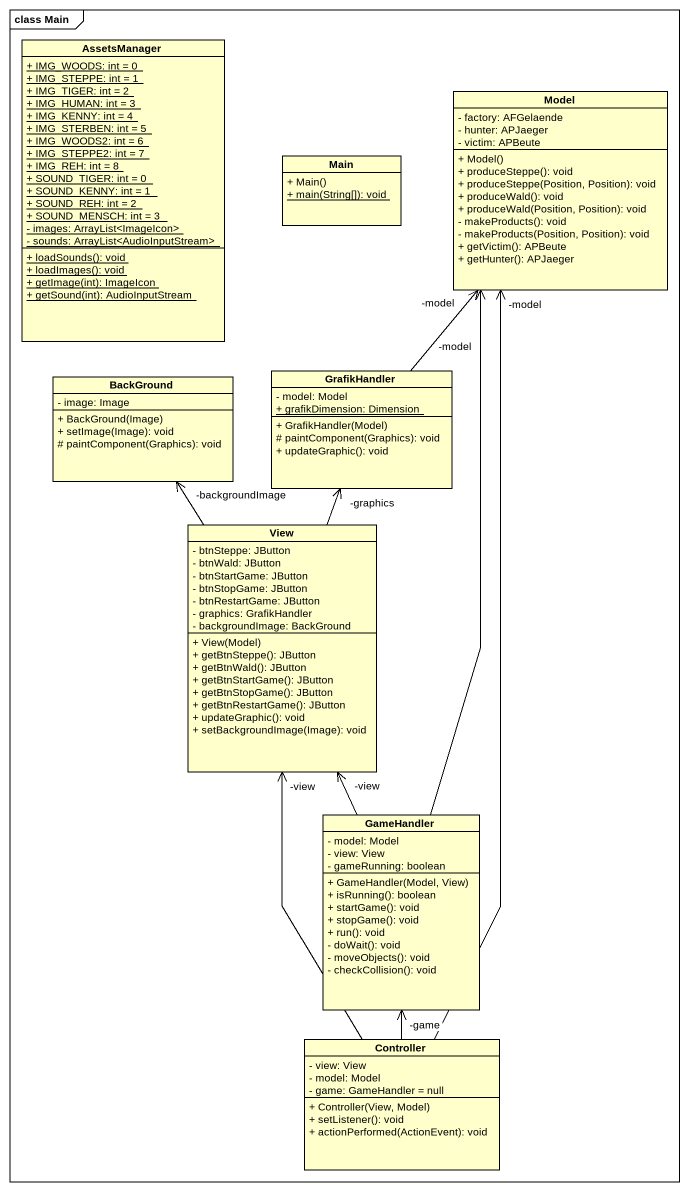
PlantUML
@startuml
mainframe class Main
hide circle
hide empty members
skinparam classAttributeIconSize 0
class AssetsManager {
  {static} + IMG_WOODS: int = 0
  {static} + IMG_STEPPE: int = 1
  {static} + IMG_TIGER: int = 2
  {static} + IMG_HUMAN: int = 3
  {static} + IMG_KENNY: int = 4
  {static} + IMG_STERBEN: int = 5
  {static} + IMG_WOODS2: int = 6
  {static} + IMG_STEPPE2: int = 7
  {static} + IMG_REH: int = 8
  {static} + SOUND_TIGER: int = 0
  {static} + SOUND_KENNY: int = 1
  {static} + SOUND_REH: int = 2
  {static} + SOUND_MENSCH: int = 3
  {static} - images: ArrayList<ImageIcon>
  {static} - sounds: ArrayList<AudioInputStream>
  {static} + loadSounds(): void
  {static} + loadImages(): void
  {static} + getImage(int): ImageIcon
  {static} + getSound(int): AudioInputStream
}
class Model {
  - factory: AFGelaende
  - hunter: APJaeger
  - victim: APBeute
  + Model()
  + produceSteppe(): void
  + produceSteppe(Position, Position): void
  + produceWald(): void
  + produceWald(Position, Position): void
  - makeProducts(): void
  - makeProducts(Position, Position): void
  + getVictim(): APBeute
  + getHunter(): APJaeger
}
class Main {
  + Main()
  {static} + main(String[]): void
}
class BackGround {
  - image: Image
  + BackGround(Image)
  + setImage(Image): void
  # paintComponent(Graphics): void
}
class GrafikHandler {
  - model: Model
  {static} + grafikDimension: Dimension
  + GrafikHandler(Model)
  # paintComponent(Graphics): void
  + updateGraphic(): void
}
class View {
  - btnSteppe: JButton
  - btnWald: JButton
  - btnStartGame: JButton
  - btnStopGame: JButton
  - btnRestartGame: JButton
  - graphics: GrafikHandler
  - backgroundImage: BackGround
  + View(Model)
  + getBtnSteppe(): JButton
  + getBtnWald(): JButton
  + getBtnStartGame(): JButton
  + getBtnStopGame(): JButton
  + getBtnRestartGame(): JButton
  + updateGraphic(): void
  + setBackgroundImage(Image): void
}
class GameHandler {
  - model: Model
  - view: View
  - gameRunning: boolean
  + GameHandler(Model, View)
  + isRunning(): boolean
  + startGame(): void
  + stopGame(): void
  + run(): void
  - doWait(): void
  - moveObjects(): void
  - checkCollision(): void
}
class Controller {
  - view: View
  - model: Model
  - game: GameHandler = null
  + Controller(View, Model)
  + setListener(): void
  + actionPerformed(ActionEvent): void
}
GrafikHandler -up-> "-model" Model
View -up-> "-backgroundImage" BackGround
View -up-> "-graphics" GrafikHandler
GameHandler -up-> "-model" Model
GameHandler -up-> "-view" View
Controller -up-> "-model" Model
Controller -up-> "-view" View
Controller -up-> "-game" GameHandler
@enduml
